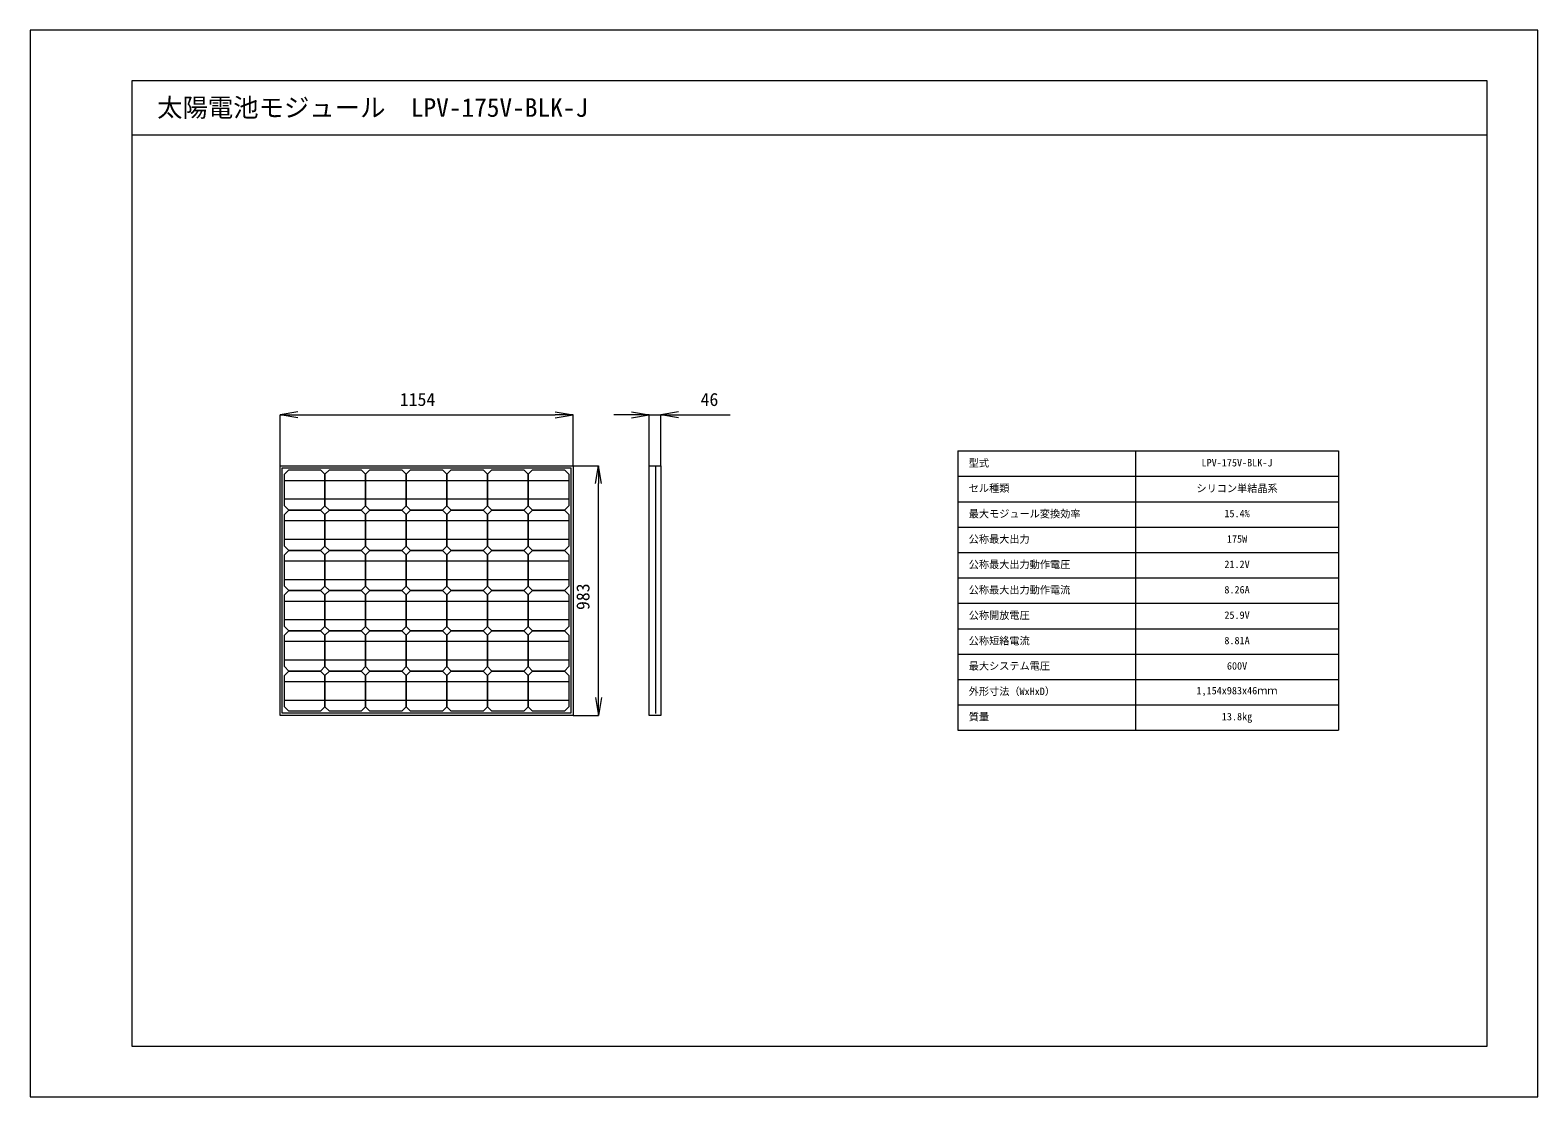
# Model space of a CAD drawing. Units: millimetres, scale not verified. Extents: x -2970 to 2970, y -2100 to 2100.
import ezdxf
from ezdxf.enums import TextEntityAlignment as Align

# ---------------------------------------------------------------- set-up
doc = ezdxf.new("R2010")
doc.units = ezdxf.units.MM
doc.header["$LTSCALE"] = 20
for name, color, linetype, lineweight in [('0-0_0', 7, 'Continuous', 18), ('0-2_用紙枠', 7, 'Continuous', 18), ('0-3_図面枠', 7, 'Continuous', 18)]:
    doc.layers.add(name, color=color, linetype=linetype, lineweight=lineweight)
doc.styles.add('ＭＳ ゴシック', font='')
doc.styles.get('ＭＳ ゴシック').set_extended_font_data('MS Gothic')

msp = doc.modelspace()

# ---------------------------------------------------------------- linework, layer by layer
at = {"layer": '0-0_0'}
for p, q in [((-901, 596.56), (-831, 584.89)), ((-601, 596.56), (-531, 584.89)), ((-1985, 385.01), (-1985, 585.25)), ((-1915, 573.22), (-1985, 584.89)), ((-1915, 584.89), (-901, 584.89)), ((-831, 385.01), (-831, 585.25)), ((-601, 584.89), (-671, 584.89)), ((-531, 385.01), (-531, 585.25)), ((-531, 584.89), (-485, 584.89)), ((-485, 385.01), (-485, 585.25)), ((-415, 573.22), (-485, 584.89)), ((-415, 584.89), (-212.33, 584.89)), ((685, 443.39), (2185, 443.39)), ((685, 443.39), (685, -656.61)), ((1385, 443.39), (1385, -656.61)), ((2185, 443.39), (2185, -656.61)), ((-830.87, 384.89), (-730.64, 384.89)), ((-742.67, 314.89), (-731, 384.89)), ((-506.59, 384.89), (-506.59, -590.72)), ((-1808.67, 325.72), (-1967.73, 325.72)), ((-1648.5, 325.72), (-1807.65, 325.72)), ((-1488.37, 325.72), (-1647.53, 325.72)), ((-1328.29, 325.72), (-1487.4, 325.72)), ((-1168.12, 325.72), (-1327.23, 325.72)), ((-1007.99, 325.72), (-1167.1, 325.72)), ((-847.91, 325.72), (-1006.93, 325.72)), ((-731, -528.11), (-731, 314.89)), ((685, 343.39), (2185, 343.39)), ((-1808.67, 252.74), (-1967.73, 252.74)), ((-1648.5, 252.74), (-1807.65, 252.74)), ((-1488.37, 252.74), (-1647.53, 252.74)), ((-1328.29, 252.74), (-1487.4, 252.74)), ((-1168.12, 252.74), (-1327.23, 252.74)), ((-1007.99, 252.74), (-1167.1, 252.74)), ((-847.91, 252.74), (-1006.93, 252.74)), ((685, 243.39), (2185, 243.39)), ((-1808.67, 167.38), (-1967.73, 167.38)), ((-1648.5, 167.38), (-1807.65, 167.38)), ((-1488.37, 167.38), (-1647.53, 167.38)), ((-1328.29, 167.38), (-1487.4, 167.38)), ((-1168.12, 167.38), (-1327.23, 167.38)), ((-1007.99, 167.38), (-1167.1, 167.38)), ((-847.91, 167.38), (-1006.93, 167.38)), ((685, 143.39), (2185, 143.39)), ((-1808.67, 94.38), (-1967.73, 94.38)), ((-1648.5, 94.38), (-1807.65, 94.38)), ((-1488.37, 94.38), (-1647.53, 94.38)), ((-1328.29, 94.38), (-1487.4, 94.38)), ((-1168.12, 94.38), (-1327.23, 94.38)), ((-1007.99, 94.38), (-1167.1, 94.38)), ((-847.91, 94.38), (-1006.93, 94.38)), ((-1808.67, 9.04), (-1967.73, 9.04)), ((-1648.5, 9.04), (-1807.65, 9.04)), ((-1488.37, 9.04), (-1647.53, 9.04)), ((-1328.29, 9.04), (-1487.4, 9.04)), ((-1168.12, 9.04), (-1327.23, 9.04)), ((-1007.99, 9.04), (-1167.1, 9.04)), ((-847.91, 9.04), (-1006.93, 9.04)), ((685, 43.39), (2185, 43.39)), ((685, -56.61), (2185, -56.61)), ((-1808.67, -63.96), (-1967.73, -63.96)), ((-1648.5, -63.96), (-1807.65, -63.96)), ((-1488.37, -63.96), (-1647.53, -63.96)), ((-1328.29, -63.96), (-1487.4, -63.96)), ((-1168.12, -63.96), (-1327.23, -63.96)), ((-1007.99, -63.96), (-1167.1, -63.96)), ((-847.91, -63.96), (-1006.93, -63.96)), ((-1808.67, -149.37), (-1967.73, -149.37)), ((-1648.5, -149.37), (-1807.65, -149.37)), ((-1488.37, -149.37), (-1647.53, -149.37)), ((-1328.29, -149.37), (-1487.4, -149.37)), ((-1168.12, -149.37), (-1327.23, -149.37)), ((-1007.99, -149.37), (-1167.1, -149.37)), ((-847.91, -149.37), (-1006.93, -149.37)), ((685, -156.61), (2185, -156.61)), ((-1808.67, -222.32), (-1967.73, -222.32)), ((-1648.5, -222.32), (-1807.65, -222.32)), ((-1488.37, -222.32), (-1647.53, -222.32)), ((-1328.29, -222.32), (-1487.4, -222.32)), ((-1168.12, -222.32), (-1327.23, -222.32)), ((-1007.99, -222.32), (-1167.1, -222.32)), ((-847.91, -222.32), (-1006.93, -222.32)), ((685, -256.61), (2185, -256.61)), ((-1808.67, -307.66), (-1967.73, -307.66)), ((-1648.5, -307.66), (-1807.65, -307.66)), ((-1488.37, -307.7), (-1647.53, -307.66)), ((-1328.29, -307.7), (-1487.4, -307.7)), ((-1168.12, -307.7), (-1327.23, -307.7)), ((-1007.99, -307.7), (-1167.1, -307.7)), ((-847.91, -307.7), (-1006.93, -307.7)), ((-1808.67, -380.68), (-1967.73, -380.68)), ((-1648.5, -380.68), (-1807.65, -380.68)), ((-1488.37, -380.68), (-1647.53, -380.68)), ((-1328.29, -380.68), (-1487.4, -380.68)), ((-1168.12, -380.68), (-1327.23, -380.68)), ((-1007.99, -380.68), (-1167.1, -380.68)), ((-847.91, -380.68), (-1006.93, -380.68)), ((685, -356.61), (2185, -356.61)), ((-1808.67, -466.04), (-1967.73, -466.04)), ((-1648.5, -466.04), (-1807.65, -466.04)), ((-1488.37, -466.04), (-1647.53, -466.04)), ((-1328.29, -466.04), (-1487.4, -466.04)), ((-1168.12, -466.04), (-1327.23, -466.04)), ((-1007.99, -466.04), (-1167.1, -466.04)), ((-847.91, -466.04), (-1006.93, -466.04)), ((685, -456.61), (2185, -456.61)), ((-719.33, -528.11), (-731, -598.11)), ((-1808.67, -539.02), (-1967.73, -539.02)), ((-1648.5, -539.02), (-1807.65, -539.02)), ((-1488.37, -539.02), (-1647.53, -539.02)), ((-1328.29, -539.02), (-1487.4, -539.02)), ((-1168.12, -539.02), (-1327.23, -539.02)), ((-1007.99, -539.02), (-1167.1, -539.02)), ((-847.91, -539.02), (-1006.93, -539.02)), ((685, -556.61), (2185, -556.61)), ((-830.87, -598.11), (-730.64, -598.11)), ((685, -656.61), (2185, -656.61))]:
    msp.add_line(p, q, dxfattribs=at)
for points in [[(-1915, 596.56), (-1985, 584.89), (-1915, 584.89)], [(-415, 596.56), (-485, 584.89), (-415, 584.89)], [(-901, 573.22), (-831, 584.89), (-901, 584.89)], [(-601, 573.22), (-531, 584.89), (-601, 584.89)], [(-719.33, 314.89), (-731, 384.89), (-731, 314.89)], [(-742.67, -528.11), (-731, -598.11), (-731, -528.11)]]:
    msp.add_lwpolyline(points, dxfattribs=at)
for points in [[(-1985, -598.11), (-1985, 384.89), (-831, 384.89), (-831, -598.11)], [(-1976.77, 376.65), (-839.19, 376.65), (-839.19, -589.87), (-1976.77, -589.87)], [(-1968.58, 227.29), (-1968.58, 351.28), (-1951.31, 368.44), (-1825.71, 368.44), (-1808.49, 351.28), (-1808.49, 227.29), (-1825.71, 210.06), (-1951.31, 210.06)], [(-1808.49, 227.29), (-1808.49, 351.28), (-1791.23, 368.44), (-1665.59, 368.44), (-1648.32, 351.28), (-1648.32, 227.29), (-1665.59, 210.06), (-1791.23, 210.06)], [(-1648.32, 227.29), (-1648.32, 351.28), (-1631.1, 368.44), (-1505.37, 368.44), (-1488.2, 351.28), (-1488.2, 227.29), (-1505.37, 210.06), (-1631.1, 210.06)], [(-1488.2, 227.29), (-1488.2, 351.28), (-1470.93, 368.44), (-1345.29, 368.44), (-1328.07, 351.28), (-1328.07, 227.29), (-1345.29, 210.06), (-1470.93, 210.06)], [(-1328.07, 227.29), (-1328.07, 351.28), (-1310.8, 368.44), (-1185.16, 368.44), (-1167.9, 351.28), (-1167.9, 227.29), (-1185.16, 210.06), (-1310.8, 210.06)], [(-1167.9, 227.29), (-1167.9, 351.28), (-1150.68, 368.44), (-1024.99, 368.44), (-1007.77, 351.28), (-1007.77, 227.29), (-1024.99, 210.06), (-1150.68, 210.06)], [(-1007.77, 227.29), (-1007.77, 351.28), (-990.51, 368.44), (-864.87, 368.44), (-847.65, 351.28), (-847.65, 227.29), (-864.87, 210.06), (-990.51, 210.06)], [(-485, 384.89), (-485, -598.11), (-531, -598.11), (-531, 384.89)], [(-1968.58, 68.89), (-1968.58, 192.92), (-1951.31, 210.06), (-1825.71, 210.06), (-1808.49, 192.92), (-1808.49, 68.89), (-1825.71, 51.74), (-1951.31, 51.74)], [(-1808.49, 68.89), (-1808.49, 192.92), (-1791.23, 210.06), (-1665.59, 210.06), (-1648.32, 192.92), (-1648.32, 68.89), (-1665.59, 51.74), (-1791.23, 51.74)], [(-1648.32, 68.89), (-1648.32, 192.92), (-1631.1, 210.06), (-1505.37, 210.06), (-1488.2, 192.92), (-1488.2, 68.89), (-1505.37, 51.74), (-1631.1, 51.74)], [(-1488.2, 68.89), (-1488.2, 192.92), (-1470.93, 210.06), (-1345.29, 210.06), (-1328.07, 192.92), (-1328.07, 68.89), (-1345.29, 51.74), (-1470.93, 51.74)], [(-1328.07, 68.89), (-1328.07, 192.92), (-1310.8, 210.06), (-1185.16, 210.06), (-1167.9, 192.92), (-1167.9, 68.89), (-1185.16, 51.74), (-1310.8, 51.74)], [(-1167.9, 68.89), (-1167.9, 192.92), (-1150.68, 210.06), (-1024.99, 210.06), (-1007.77, 192.92), (-1007.77, 68.89), (-1024.99, 51.74), (-1150.68, 51.74)], [(-1007.77, 68.89), (-1007.77, 192.92), (-990.51, 210.06), (-864.87, 210.06), (-847.65, 192.92), (-847.65, 68.89), (-864.87, 51.74), (-990.51, 51.74)], [(-1968.58, -89.43), (-1968.58, 34.6), (-1951.31, 51.74), (-1825.71, 51.74), (-1808.49, 34.6), (-1808.49, -89.43), (-1825.71, -106.62), (-1951.31, -106.62)], [(-1808.49, -89.43), (-1808.49, 34.6), (-1791.23, 51.74), (-1665.59, 51.74), (-1648.32, 34.6), (-1648.32, -89.43), (-1665.59, -106.62), (-1791.23, -106.62)], [(-1648.32, -89.43), (-1648.32, 34.6), (-1631.1, 51.74), (-1505.37, 51.74), (-1488.2, 34.6), (-1488.2, -89.43), (-1505.37, -106.62), (-1631.1, -106.62)], [(-1488.2, -89.43), (-1488.2, 34.6), (-1470.93, 51.74), (-1345.29, 51.74), (-1328.07, 34.6), (-1328.07, -89.43), (-1345.29, -106.62), (-1470.93, -106.62)], [(-1328.07, -89.43), (-1328.07, 34.6), (-1310.8, 51.74), (-1185.16, 51.74), (-1167.9, 34.6), (-1167.9, -89.43), (-1185.16, -106.62), (-1310.8, -106.62)], [(-1167.9, -89.43), (-1167.9, 34.6), (-1150.68, 51.74), (-1024.99, 51.74), (-1007.77, 34.6), (-1007.77, -89.43), (-1024.99, -106.62), (-1150.68, -106.62)], [(-1007.77, -89.43), (-1007.77, 34.6), (-990.51, 51.74), (-864.87, 51.74), (-847.65, 34.6), (-847.65, -89.43), (-864.87, -106.62), (-990.51, -106.62)], [(-1968.58, -247.81), (-1968.58, -123.78), (-1951.31, -106.62), (-1825.71, -106.62), (-1808.49, -123.78), (-1808.49, -247.81), (-1825.71, -264.98), (-1951.31, -264.98)], [(-1808.49, -247.81), (-1808.49, -123.78), (-1791.23, -106.62), (-1665.59, -106.62), (-1648.32, -123.78), (-1648.32, -247.81), (-1665.59, -264.98), (-1791.23, -264.98)], [(-1648.32, -247.81), (-1648.32, -123.78), (-1631.1, -106.62), (-1505.37, -106.62), (-1488.2, -123.78), (-1488.2, -247.81), (-1505.37, -264.98), (-1631.1, -264.98)], [(-1488.2, -247.81), (-1488.2, -123.78), (-1470.93, -106.62), (-1345.29, -106.62), (-1328.07, -123.78), (-1328.07, -247.81), (-1345.29, -264.98), (-1470.93, -264.98)], [(-1328.07, -247.81), (-1328.07, -123.78), (-1310.8, -106.62), (-1185.16, -106.62), (-1167.9, -123.78), (-1167.9, -247.81), (-1185.16, -264.98), (-1310.8, -264.98)], [(-1167.9, -247.81), (-1167.9, -123.78), (-1150.68, -106.62), (-1024.99, -106.62), (-1007.77, -123.78), (-1007.77, -247.81), (-1024.99, -264.98), (-1150.68, -264.98)], [(-1007.77, -247.81), (-1007.77, -123.78), (-990.51, -106.62), (-864.87, -106.62), (-847.65, -123.78), (-847.65, -247.81), (-864.87, -264.98), (-990.51, -264.98)], [(-1968.58, -406.15), (-1968.58, -282.14), (-1951.31, -264.98), (-1825.71, -264.98), (-1808.49, -282.14), (-1808.49, -406.15), (-1825.71, -423.36), (-1951.31, -423.36)], [(-1808.49, -406.15), (-1808.49, -282.14), (-1791.23, -264.98), (-1665.59, -264.98), (-1648.32, -282.14), (-1648.32, -406.15), (-1665.59, -423.36), (-1791.23, -423.36)], [(-1648.32, -406.15), (-1648.32, -282.14), (-1631.1, -264.98), (-1505.37, -264.98), (-1488.2, -282.14), (-1488.2, -406.15), (-1505.37, -423.36), (-1631.1, -423.36)], [(-1488.2, -406.15), (-1488.2, -282.14), (-1470.93, -264.98), (-1345.29, -264.98), (-1328.07, -282.14), (-1328.07, -406.15), (-1345.29, -423.36), (-1470.93, -423.36)], [(-1328.07, -406.15), (-1328.07, -282.14), (-1310.8, -264.98), (-1185.16, -264.98), (-1167.9, -282.14), (-1167.9, -406.15), (-1185.16, -423.36), (-1310.8, -423.36)], [(-1167.9, -406.15), (-1167.9, -282.14), (-1150.68, -264.98), (-1024.99, -264.98), (-1007.77, -282.14), (-1007.77, -406.15), (-1024.99, -423.36), (-1150.68, -423.36)], [(-1007.77, -406.15), (-1007.77, -282.14), (-990.51, -264.98), (-864.87, -264.98), (-847.65, -282.14), (-847.65, -406.15), (-864.87, -423.36), (-990.51, -423.36)], [(-1968.58, -564.53), (-1968.58, -440.51), (-1951.31, -423.36), (-1825.71, -423.36), (-1808.49, -440.51), (-1808.49, -564.53), (-1825.71, -581.7), (-1951.31, -581.7)], [(-1808.49, -564.53), (-1808.49, -440.51), (-1791.23, -423.36), (-1665.59, -423.36), (-1648.32, -440.51), (-1648.32, -564.53), (-1665.59, -581.7), (-1791.23, -581.7)], [(-1648.32, -564.53), (-1648.32, -440.51), (-1631.1, -423.36), (-1505.37, -423.36), (-1488.2, -440.51), (-1488.2, -564.53), (-1505.37, -581.7), (-1631.1, -581.7)], [(-1488.2, -564.53), (-1488.2, -440.51), (-1470.93, -423.36), (-1345.29, -423.36), (-1328.07, -440.51), (-1328.07, -564.53), (-1345.29, -581.7), (-1470.93, -581.7)], [(-1328.07, -564.53), (-1328.07, -440.51), (-1310.8, -423.36), (-1185.16, -423.36), (-1167.9, -440.51), (-1167.9, -564.53), (-1185.16, -581.7), (-1310.8, -581.7)], [(-1167.9, -564.53), (-1167.9, -440.51), (-1150.68, -423.36), (-1024.99, -423.36), (-1007.77, -440.51), (-1007.77, -564.53), (-1024.99, -581.7), (-1150.68, -581.7)], [(-1007.77, -564.53), (-1007.77, -440.51), (-990.51, -423.36), (-864.87, -423.36), (-847.65, -440.51), (-847.65, -564.53), (-864.87, -581.7), (-990.51, -581.7)]]:
    msp.add_lwpolyline(points, close=True, dxfattribs=at)
at = {"layer": '0-2_用紙枠'}
msp.add_lwpolyline([(-2970, -2100), (2970, -2100), (2970, 2100), (-2970, 2100)], close=True, dxfattribs=at)
at = {"layer": '0-3_図面枠'}
msp.add_line((2770, 1686.78), (-2570, 1686.78), dxfattribs=at)
msp.add_lwpolyline([(2770, -1900), (2770, 1900), (-2570, 1900), (-2570, -1900)], close=True, dxfattribs=at)

# ---------------------------------------------------------------- texts
at = {"layer": '0-0_0', "style": 'ＭＳ ゴシック'}
for s, height, p in [('1154', 51.32, (-1513.6, 604.89)), ('46', 51.32, (-328.58, 604.89)), ('  型式', 29.33, (688, 371.91)), ('LPV-175V-BLK-J', 29.33, (1645, 373.39)), ('  セル種類', 29.33, (688, 272.93)), ('シリコン単結晶系', 29.33, (1625, 272.25)), ('  最大モジュール変換効率', 29.33, (688, 172.25)), ('15.4%', 29.33, (1735, 173.39)), ('  公称最大出力', 29.33, (688, 72.48)), ('175W', 29.33, (1745, 73.39)), ('  公称最大出力動作電圧', 29.33, (688, -27.41)), ('21.2V', 29.33, (1735, -26.61)), ('  公称最大出力動作電流', 29.33, (688, -127.41)), ('8.26A', 29.33, (1735, -126.61)), ('  公称開放電圧', 29.33, (688, -227.52)), ('25.9V', 29.33, (1735, -226.61)), ('  公称短絡電流', 29.33, (688, -327.75)), ('8.81A', 29.33, (1735, -326.61)), ('  最大システム電圧', 29.33, (688, -427.07)), ('600V', 29.33, (1745, -426.61)), ('  外形寸法（WxHxD）', 29.33, (688, -526.95)), ('1,154x983x46ｍｍ', 29.33, (1625, -523.88)), ('  質量', 29.33, (688, -626.95)), ('13.8㎏', 29.33, (1725, -626.27))]:
    msp.add_text(s, height=height, dxfattribs=at).set_placement(p, align=Align.BOTTOM_LEFT)
msp.add_text('983', height=51.32, rotation=90, dxfattribs=at).set_placement((-751, -183.17), align=Align.BOTTOM_LEFT)
at = {"layer": '0-3_図面枠', "style": 'ＭＳ ゴシック'}
msp.add_text('太陽電池モジュール\u3000LPV-175V-BLK-J', height=73.31, dxfattribs=at).set_placement((-2470, 1736.78), align=Align.BOTTOM_LEFT)

doc.saveas('drawing.dxf')
